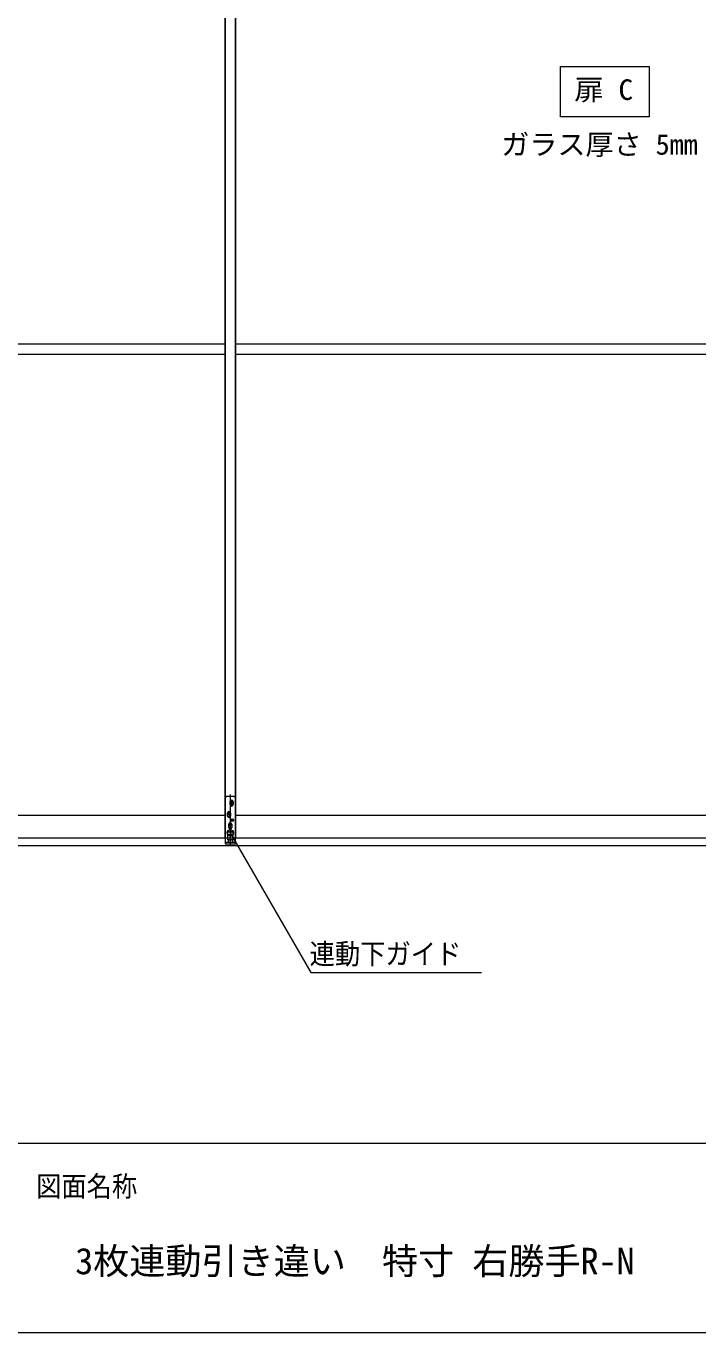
# Model space of a CAD drawing. Units: millimetres, scale not verified. Extents: x -6062 to 6062, y -3045 to 3045.
# Drawn here: x -3918 to -2856, y -2770 to -703 of the extents above; entities that cross this region are included whole.
import ezdxf
from ezdxf.enums import TextEntityAlignment as Align

# ---------------------------------------------------------------- set-up
doc = ezdxf.new("R2010")
doc.units = ezdxf.units.MM
doc.header["$LTSCALE"] = 20
for name, color, linetype, lineweight in [('0-0_2寸法-3', 7, 'Continuous', 9), ('0-1_3一般', 7, 'Continuous', 9), ('0-5_1図面枠', 7, 'Continuous', 9)]:
    doc.layers.add(name, color=color, linetype=linetype, lineweight=lineweight)
doc.styles.add('ＭＳ ゴシック', font='')
doc.styles.get('ＭＳ ゴシック').set_extended_font_data('MS Gothic')

# ---------------------------------------------------------------- blocks, each defined once
blk = doc.blocks.new('グループ-110')
at = {"layer": '0-1_3一般'}
blk.add_line((13056.5, -40000), (-61863.5, -40000), dxfattribs=at)
blk = doc.blocks.new('グループ-111')
at = {"layer": '0-1_3一般'}
for p, q in [((-36320, 6100), (-36320, -39740)), ((-36320, -39740), (-36320, 6100)), ((-36000, 6100), (-36000, -39740)), ((-59680, -24120), (-36320, -24120)), ((-36000, -24120), (-12640, -24120)), ((-59680, -24440), (-36320, -24440)), ((-36000, -24440), (-12640, -24440)), ((-36060, -38432.4), (-36260, -38432.4)), ((-36160, -38371.7), (-36160, -39958.4)), ((-36320, -38492.4), (-36320, -39934.4)), ((-36059.5, -38642.4), (-36180.5, -38642.4)), ((-36169.5, -38592.4), (-36070.5, -38592.4)), ((-36169.5, -38692.4), (-36070.5, -38692.4)), ((-36165, -38692.4), (-36165, -38592.4)), ((-36120, -38542.9), (-36120, -38641.9)), ((-36120, -38642.9), (-36120, -38741.9)), ((-36075, -38592.4), (-36075, -38692.4)), ((-36320, -39040), (-59680, -39040)), ((-36139.5, -39002.4), (-36260.5, -39002.4)), ((-36249.5, -38952.4), (-36150.5, -38952.4)), ((-36249.5, -39052.4), (-36150.5, -39052.4)), ((-36245, -39052.4), (-36245, -38952.4)), ((-36200, -38902.9), (-36200, -39001.9)), ((-36200, -39002.9), (-36200, -39101.9)), ((-36160, -39262.9), (-36160, -39361.9)), ((-36155, -38952.4), (-36155, -39052.4)), ((-36146.2, -39182.4), (-36053.8, -39182.4)), ((-36100, -39136.2), (-36100, -39228.6)), ((-12640, -39040), (-36000, -39040)), ((-36235, -39802.4), (-36235, -39562.4)), ((-36095, -39552.4), (-36225, -39552.4)), ((-36099.5, -39362.4), (-36220.5, -39362.4)), ((-36209.5, -39312.4), (-36110.5, -39312.4)), ((-36209.5, -39412.4), (-36110.5, -39412.4)), ((-36205, -39412.4), (-36205, -39312.4)), ((-36160, -39362.9), (-36160, -39461.9)), ((-36115, -39312.4), (-36115, -39412.4)), ((-36085, -39562.4), (-36085, -39802.4)), ((-60000, -39740), (-36000, -39740)), ((-36320, -39740), (-12320, -39740)), ((-36320, -39874.4), (-36220, -39874.4)), ((-36235, -39802.4), (-36085, -39802.4)), ((-36090, -39802.4), (-36230, -39802.4)), ((-36224, -39874.4), (-36096, -39874.4)), ((-36220, -39874.4), (-36224, -39874.4)), ((-36096, -39874.4), (-36100, -39874.4)), ((-36100, -39874.4), (-36000, -39874.4)), ((-36090, -39802.4), (-36090, -39874.4))]:
    blk.add_line(p, q, dxfattribs=at)
for points in [[(-36000, -39740), (-36000, 6100), (-60000, 6100)], [(-36320, -39932.4), (-36000, -39932.4), (-36000, -38492.4)], [(-36230, -39802.4), (-36230, -39874.4), (-36090, -39874.4)]]:
    blk.add_lwpolyline(points, dxfattribs=at)
blk.add_circle((-36100, -39182.4), 42, dxfattribs=at)
for centre, radius, start, end in [((-36260, -38492.4), 60, 90, 180), ((-36060, -38492.4), 60, 0, 90), ((-36120, -38592.4), 45, 0, 180), ((-36120, -38692.4), 45, 180, 0), ((-36200, -38952.4), 45, 0, 180), ((-36200, -39052.4), 45, 180, 0), ((-36225, -39562.4), 10, 90, 180), ((-36160, -39312.4), 45, 0, 180), ((-36160, -39412.4), 45, 180, 0), ((-36095, -39562.4), 10, 0, 90)]:
    blk.add_arc(centre, radius, start, end, dxfattribs=at)
blk = doc.blocks.new('グループ-112')
at = {"layer": '0-1_3一般'}
for name in ['グループ-110', 'グループ-111']:
    blk.add_blockref(name, (0, 0), dxfattribs=at)
blk = doc.blocks.new('グループ-122')
at = {"layer": '0-5_1図面枠'}
blk.add_line((-80000, -49400), (80000, -49400), dxfattribs=at)
blk.add_lwpolyline([(-80000, 55400), (80000, 55400), (80000, -55400), (-80000, -55400)], close=True, dxfattribs=at)
blk = doc.blocks.new('図面枠')
at = {"layer": '0-5_1図面枠'}
blk.add_blockref('グループ-122', (0, 0), dxfattribs=at)
at = {"layer": '0-5_1図面枠', "style": 'ＭＳ ゴシック', "width": 0.9}
blk.add_text('図面名称', height=650.9, dxfattribs=at).set_placement((-42300.1, -51283.9), align=Align.BOTTOM_LEFT)

msp = doc.modelspace()

# ---------------------------------------------------------------- linework, layer by layer
at = {"layer": '0-0_2寸法-3'}
for p, q in [((-3590.6, -1978.25), (-3600.4, -1978.25)), ((-3591.5, -1982.25), (-3599.5, -1982.25)), ((-3595.31, -1974.25), (-3595.69, -1974.25)), ((-3595.31, -1974.25), (-3595.69, -1974.25))]:
    msp.add_line(p, q, dxfattribs=at)
msp.add_lwpolyline([(-3073.5, -767), (-2933.5, -767), (-2933.5, -847), (-3073.5, -847)], close=True, dxfattribs=at)
msp.add_lwpolyline([(-3595.5, -1979.24), (-3468.05, -2200), (-3198.72, -2200)], dxfattribs=at)
msp.add_circle((-3595.5, -1979.24), 5.01, dxfattribs=at)
msp.add_circle((-3595.5, -1979.24), 5.01, dxfattribs=at)

# ---------------------------------------------------------------- block references
at = {"layer": '0-1_3一般', "xscale": 0.05, "yscale": 0.05}
msp.add_blockref('グループ-112', (-1787.5, 0), dxfattribs=at)
at = {"layer": '0-5_1図面枠', "xscale": 0.05, "yscale": 0.05}
msp.add_blockref('図面枠', (-1787.5, 0), dxfattribs=at)

# ---------------------------------------------------------------- texts
at = {"layer": '0-0_2寸法-3', "style": 'ＭＳ ゴシック'}
for s, width, p in [('扉 C', 1.05, (-3051.82, -829.87)), ('連動下ガイド', 0.9, (-3470.14, -2196.66))]:
    msp.add_text(s, height=32.55, dxfattribs=dict(at, width=width)).set_placement(p, align=Align.BOTTOM_LEFT)
msp.add_text('ガラス厚さ 5mm', height=32.55, dxfattribs=at).set_placement((-3167.29, -916.45), align=Align.BOTTOM_LEFT)
at = {"layer": '0-5_1図面枠', "style": 'ＭＳ ゴシック'}
msp.add_text('3枚連動引き違い\u3000特寸 右勝手R-N', height=41.84, dxfattribs=at).set_placement((-3840.72, -2689.89), align=Align.BOTTOM_LEFT)

doc.saveas('drawing.dxf')
